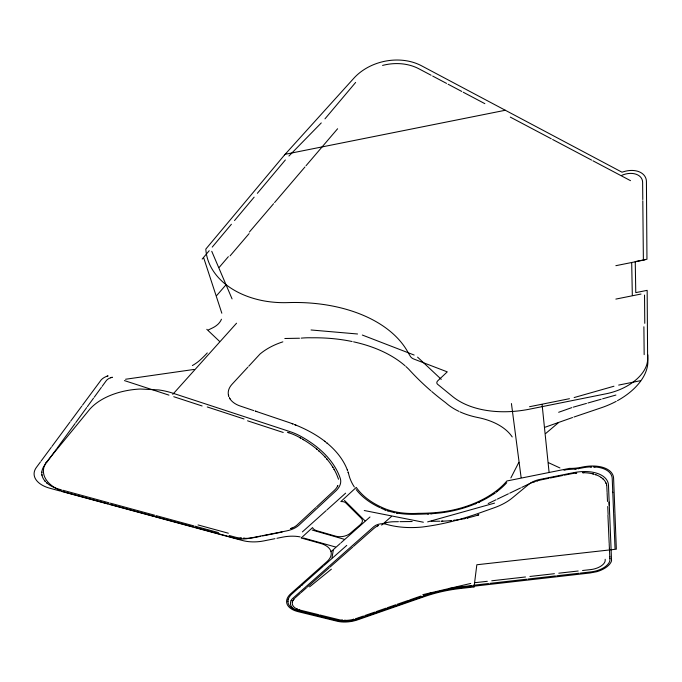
<?xml version="1.0" encoding="UTF-8"?>
<svg xmlns="http://www.w3.org/2000/svg" width="682" height="682" viewBox="0 0 682 682"><rect width="100%" height="100%" fill="white"/><g stroke="black" fill="none" stroke-linecap="round" stroke-linejoin="round"><path stroke-width="1.02" d="M41.798 472.114L41.764 473.197A32.105 18.516 -1.2 0 1 44.313 465.763L45.933 463.547M474.058 586.997L476.837 564.756L616.34 549.189L613.595 478.287A30.63 16.803 -14.6 0 0 582.454 467.042L580.825 467.375A31.202 17.698 -14.9 0 1 569.479 468.381L506.862 480.989A75.105 43.239 -11.2 0 1 437.571 512.429A127.219 75.318 -11.5 0 1 418.185 513.333A60.374 34.552 -10.7 0 1 382.082 507.476A110.407 64.347 -11.8 0 1 356.268 487.408L340.855 501.568A6.01 3.393 -8.5 0 1 345.791 502.898L361.264 518.277A10.614 5.882 -8.8 0 1 360.326 524.637L350.139 533.384A10.554 5.806 -8.5 0 1 335.697 536.188L316.883 530.758A10.665 5.908 -8 0 1 312.544 527.57L301.188 537.996A25.43 13.759 -7.2 0 1 302.1 538.234L320.779 543.469A25.183 13.546 -7.7 0 1 326.849 561.721L290.967 593.536A26.3 13.529 -7.9 0 0 298.247 611.694L337.104 621.217A20.963 10.614 -8.8 0 0 357.581 619.853L424.724 596.503A81.022 39.539 -10.9 0 1 459.668 588.592L473.964 586.963M292.365 602.453L292.459 601.754A18.09 9.284 -7.9 0 0 297.684 609.341L296.832 608.907M332.023 557.782L333.242 550.365M288.298 599.026L288.102 599.845A24.97 12.847 -7.9 0 1 292.075 593.817L300.609 586.264L299.739 587.032M337.394 486.581L337.871 485.584A25.916 14.944 -7.7 0 1 334.189 490.511L316.61 506.862M291.009 600.731L291.427 599.955A17.297 8.883 -7.8 0 1 292.271 598.813L373.907 526.564A8.619 4.731 -9.5 0 1 385.876 524.16A67.936 38.516 -10.7 0 0 422.218 527.033A148.437 87.927 -10.8 0 0 460.674 519.096L467.179 517.118A355.365 234.574 -9.2 0 0 475.704 514.339L494.459 507.672A43.631 24.526 -12.1 0 0 512.804 497.528L528.703 484.382A15.942 8.815 -13.6 0 1 539.505 479.523L573.332 472.711A34.39 18.781 -14.3 0 1 608.48 485.243L611.549 560.604A16.462 8.329 -14.1 0 1 611.183 561.763L610.799 562.548A19.096 9.667 -14.1 0 1 596.895 571.678L589.973 572.991L458.227 587.986A81.806 39.931 -10.9 0 0 426.276 595.122L381.315 610.748M510.861 477.946L518.849 462.336M293.192 600.313L292.731 601.004A18.09 9.284 -7.9 0 1 294.274 598.677L293.806 599.367M46.572 462.669L56.615 448.875M57.262 447.98L75.08 423.522M75.753 422.593L86.691 407.58M87.373 406.625L93.519 398.186M94.227 397.231L101.396 387.376M102.104 386.396L106.213 380.761A10.239 6.411 -1.2 0 1 112.36 377.265L110.493 377.734M40.409 461.995L36.385 467.434A28.184 16.215 -1 0 0 49.846 488.235L60.331 491.083M41.065 461.117L51.269 447.332M51.934 446.437L70.024 421.996M70.715 421.075L81.823 406.071M82.522 405.125L100.118 381.357A15.004 9.378 -1.2 0 1 108.097 375.867L106.392 376.549M202.17 259.083L209.221 250.686M212.23 247.097L231.403 224.259M234.514 220.55L254.147 197.149M257.361 193.321L285.374 159.946M324.982 118.839L355.637 82.437M219.28 267.284L228.351 256.671M249.373 232.05L273.559 203.739M274.582 202.545L304.973 166.962M306.039 165.717L337.607 128.753M230.081 255.861L249.075 233.636M216.68 295.553L225.572 285.306M172.751 394.384L236.552 323.208M247.856 367.172L232.05 384.256A25.788 16.18 -5.7 0 0 228.768 396.344L228.427 395.185M248.742 366.217L260.021 354.026A56.018 35.634 -7.2 0 1 282.851 341.853M288.921 156.033L321.273 122.922M315.8 507.621L296.696 525.345A18.141 10.119 -7 0 1 290.788 528.618M302.39 531.9L326.09 510.665M326.925 509.923L345.629 493.163M302.211 584.832L301.35 585.599L323.319 566.145M331.017 551.695L340.182 543.528M340.974 542.821L369.985 516.982M324.086 565.463L346.754 545.387M294.931 598.012L300.327 593.246M301.069 592.59L306.516 587.782M307.267 587.125L329.261 567.748M330.037 567.066L352.73 547.075M353.523 546.367L373.693 528.601A20.579 11.227 -9.7 0 1 378.57 525.379L377.461 525.975M381.639 525.114L391.57 516.385M545.609 433.573L558.336 422.78M309.56 586.87L331.375 569.197M497.408 491.228L496.3 492.08A76.572 44.083 -11.2 0 0 506.76 482.711M493.811 493.819L495.021 493.018M488.201 503.538L496.087 499.744M497.4 499.105L508.388 493.819M509.718 493.18L520.511 487.988M521.73 487.4L528.405 484.194A32.966 18.056 -13.6 0 1 535.157 481.483L533.836 481.935M208.496 329.875L212.469 327.965A21.935 14.62 -3.2 0 0 221.462 319.219M478.099 502.66L479.54 502.037M475.294 503.768L476.769 503.188A76.572 44.083 -11.2 0 1 437.477 513.222A128.727 76.214 -11.5 0 1 430.495 513.768L432.107 513.657M290.72 528.593L292.177 528.021M423.565 595.744L431.553 592.624M558.66 412.286L571.797 407.623M545.157 427.205L572.556 417.512M355.501 618.787L363.455 616.025M364.793 615.565L374.657 612.129M376.004 611.66L385.952 608.199M387.171 607.773L395.833 604.755M397.095 604.32L408.382 600.39M409.643 599.955L420.982 596.008M363.242 617.031L351.392 620.68A19.906 10.085 -8.7 0 1 344.367 621.285L336.772 620.262L295.647 609.802M366.464 615.914L376.788 612.317M384.435 609.802L357.479 619.179L358.843 618.719M385.68 609.367L422.422 596.588M573.963 417.026L601.26 407.776A63.545 38.456 -16 0 0 616.213 401.34M388.919 608.242L390.292 607.773M386.293 609.128L387.674 608.676M477.528 515.2L478.849 514.808A86.341 49.488 -11.5 0 1 466.778 518.115L468.125 517.8M354.657 620.066L356.055 619.657A19.659 9.957 -8.8 0 1 343.063 621.345L344.478 621.404M537.885 480.657L536.529 481.049A32.966 18.056 -13.6 0 1 542.062 479.659L548.984 478.261M574.15 397.555L613.962 386.225M573.238 407.171L586.46 403.412M587.918 402.994L601.166 399.234M602.624 398.817L615.906 395.048M427.657 521.883L494.544 503.111M386.106 522.702L384.75 523.034A20.579 11.227 -9.7 0 1 394.008 521.739L398.424 521.687M422.823 594.661L470.742 583.442M280.421 532.42L282.033 532.062A27.058 15.132 -6.8 0 1 280.643 532.361L262.647 535.916M464.075 518.712L465.431 518.422L464.144 518.695A60.323 34.083 -11.5 0 1 454.28 520.298L453.888 520.34M352.696 619.512L353.941 619.239A17.715 8.968 -8.8 0 1 344.222 620.373L345.476 620.339M615.863 265.682L645.027 259.833M615.855 299.091L641.029 294.044M618.676 385.083L640.21 380.761M529.539 406.719L569.461 398.697M550.374 477.988L562.863 475.473M564.253 475.192L570.732 473.888A35.276 19.249 -14.2 0 1 576.767 472.976L575.378 473.146M285.136 154.303L505.294 110.262M274.957 538.678L263.781 540.911A29.19 16.215 -6.4 0 1 242.332 540.476L228.01 536.589M276.909 538.294L282.723 537.126A26.828 14.518 -7.2 0 1 300.123 536.879M260.686 536.299L254.812 537.459A27.118 15.106 -6.2 0 1 243.218 538.32L244.872 538.294M579.478 468.432L577.85 468.704A32.659 18.516 -14.9 0 0 580.876 468.176L582.513 467.852A29.232 16.036 -14.6 0 1 591.874 466.855L590.305 466.897M125.556 379.252L194.174 369.422M475.226 582.667L487.315 581.294M491.756 580.791L525.49 576.972M529.905 576.469L554.415 573.698M473.342 585.258L488.568 583.528M489.829 583.383L526.64 579.206M527.902 579.061L555.48 575.932M556.734 575.787L579.188 573.238M580.433 573.102L591.124 571.883A17.024 8.619 -14.1 0 0 609.947 559.487L609.87 557.893L609.904 558.669M472.055 585.514L454.425 587.603M558.797 573.195L578.183 571.005M582.547 570.51L590.919 569.564A12.924 6.547 -14 0 0 605.207 560.135L605.173 559.274M454.476 520.272L453.504 520.383M449.131 588.455L471.859 586.136M574.849 469.02L576.452 468.884L563.784 469.889L565.387 469.77M450.367 520.664L451.723 520.562A87.765 50.323 -11.6 0 1 441.459 521.193L442.806 521.142M427.503 513.93L429.106 513.844A384.367 259.492 -14 0 1 417.938 514.237A67.1 38.507 -10.8 0 1 396.259 512.924L397.708 513.179M284.829 338.502L299.483 338.229M399.933 521.662L412.167 521.525M431.135 521.304L440.043 521.218M583.894 472.703L582.581 472.686A35.276 19.249 -14.2 0 1 593.749 474.092L592.649 473.802M595.122 466.965L593.613 466.88A29.232 16.036 -14.6 0 1 612.223 478.568L612.717 490.955M311.043 329.977L357.547 333.992M240.158 538.081L241.76 538.226A27.118 15.106 -6.2 0 1 234.838 537.041L229.143 535.489M341.776 620.185L342.952 620.305A17.715 8.968 -8.8 0 1 338.937 619.682L319.773 614.968M340.454 621.089L341.81 621.251A19.659 9.957 -8.8 0 1 337.837 620.603L318.682 615.897M364.256 510.511L423.36 522.224M393.599 512.395L395.023 512.685A61.823 35.387 -10.7 0 1 386.89 510.503L388.177 510.929M318.707 614.704L300.242 610.16A18.09 9.284 -7.9 0 1 298.665 609.699L299.705 610.006M317.616 615.641L298.972 611.063A24.97 12.847 -7.9 0 1 297.548 610.671M61.406 489.864L59.59 489.369A32.105 18.516 -1.2 0 1 46.206 482.379L47.211 483.265M62.821 490.247L109.009 502.813M110.365 503.18L154.746 515.251M156.05 515.609L193.876 525.899M195.137 526.24L218.436 532.574M61.747 491.466L107.918 503.998M109.273 504.365L153.638 516.402M154.942 516.76L192.759 527.024M194.02 527.365L226.782 536.257M198.053 524.944L228.351 533.213M303.473 537.996L335.544 546.998M297.574 610.654L298.793 611.004M312.16 530.033L344.214 539.274M256.747 411.587L255.17 411.076L287.847 422.115A147.176 83.818 -4.9 0 1 293.303 424.085L291.836 423.531M287.403 432.294L288.921 432.789M207.243 406.958L244.02 418.978M124.414 380.59L168.974 395.142M173.765 396.711L202.102 405.969M247.557 420.811L283.226 432.465M595.906 474.774L594.883 474.425A35.276 19.249 -14.2 0 1 601.891 477.937L601.081 477.451M253.823 410.624L240.217 406.029A25.788 16.18 -5.7 0 1 229.357 397.742L230.022 398.825M384.554 509.659L385.799 510.127A61.823 35.387 -10.7 0 1 381.085 508.15L380.795 508.03M295.417 609.913L296.534 610.347A24.97 12.847 -7.9 0 1 287.966 600.637L287.983 601.439M362.321 335.041L414.162 355.049M295.988 425.15L294.556 424.571A147.176 83.818 -4.9 0 1 325.706 442.004L324.692 441.211M548.558 462.711L559.939 467.954M431.118 75.25L418.859 68.771A44.074 34.33 -12.3 0 0 382.559 65.429M432.669 76.069L446.548 83.409M448.083 84.218L461.748 91.448M463.257 92.241L484.851 103.655M510.298 117.108L551.261 138.77M552.633 139.495L591.618 160.108M592.931 160.799L630.5 180.662M299.995 437.699L301.231 438.39A154.089 87.091 -4.5 0 0 298.588 436.923A61.133 35.924 -6.1 0 0 288.725 432.729M303.49 439.728L302.297 439.012A154.089 87.091 -4.5 0 1 317.624 449.822L316.644 449.02M327.582 443.556L326.618 442.737A147.176 83.818 -4.9 0 1 347.624 470.733L347.266 469.779M319.432 451.407L318.503 450.589A154.089 87.091 -4.5 0 1 325.774 457.775L324.99 456.914M417.58 357.138L441.271 379.345M206.808 329.304L219.459 341.298M344.47 500.4L364.955 520.784M603.135 479.114L602.581 478.5A35.276 19.249 -14.2 0 1 606.238 483.674L605.872 482.984M327.249 459.523L326.525 458.636A154.089 87.091 -4.5 0 1 333.166 467.733L332.603 466.82M44.645 480.614L45.43 481.577A32.105 18.516 -1.2 0 1 41.824 474.22L41.969 475.294M334.265 469.651L333.745 468.722A154.089 87.091 -4.5 0 1 336.985 475.218L338.528 479.241M211.752 251.3L232.068 298.895M348.34 472.831L348.025 471.867A147.176 83.818 -4.9 0 1 348.604 473.7A111.891 65.216 -11.8 0 0 354.342 486.999M203.765 258.043L221.829 313.217M606.639 485.192L606.477 484.45A35.276 19.249 -14.2 0 1 606.827 486.718L607.074 492.097M511.432 403.556L521.116 477.571M542.105 404.656L549.044 471.953M609.197 543.972L609.444 549.155L609.41 548.371M607.108 492.856L607.5 501.483M607.73 506.496L608.097 514.441M609.512 550.63L609.478 549.845L609.836 557.22L609.802 556.452M607.918 515.2L608.48 527.817M608.514 528.533L608.838 535.873M608.864 536.563L609.162 543.273M612.786 492.609L612.751 491.722L613.621 513.324M613.647 514.058L614.158 526.726M614.184 527.433L614.473 534.739M614.508 535.438L614.797 542.65M614.823 543.349L615.028 548.533M609.094 502.071L609.222 505.584M631.702 263.073L632.316 295.255M644.524 295.059L644.78 323.328M642.794 199.528L642.623 182.333A16.351 11.236 -20.9 0 0 621.865 175.291M642.802 200.781L643.373 259.595M643.893 326.763L644.166 354.64M647.857 354.879L647.9 361.204A63.545 38.456 -16 0 1 617.483 400.649M460.018 411.877A88.106 54.756 -14.2 0 0 477.835 417.52A77.032 44.611 -11.2 0 1 512.216 436.94M458.935 411.374A88.106 54.756 -14.2 0 1 445.61 402.636A577.287 370.13 -29 0 1 431.74 391.519M430.896 390.795A577.287 370.13 -29 0 1 408.85 369.32A127.73 78.14 -7.2 0 0 405.926 366.549M352.108 341.529A127.73 78.14 -7.2 0 0 311.802 337.795A56.018 35.634 -7.2 0 0 301.154 338.136M353.608 341.844A127.73 78.14 -7.2 0 1 405.065 365.782M192.358 365.561A47.8 31.074 -2.2 0 0 200.346 359.832A156.979 104.014 1.4 0 0 207.285 352.909M495.013 493.009A76.572 44.083 -11.2 0 1 478.091 502.6M379.789 507.561A111.891 65.216 -11.8 0 1 356.217 489.625M295.621 609.819A19.778 10.153 -7.9 0 1 291.086 600.731M45.737 462.967L44.287 466.036A42.753 24.748 -1.5 0 0 64.909 492.14L236.296 538.558A20.23 11.219 -6.1 0 0 248.93 538.354L286.329 530.971A20.213 11.279 -7 0 0 299.091 525.072L335.774 490.997A27.885 16.078 -7.7 0 0 340.122 477.963A156.152 88.268 -4.5 0 0 300.063 435.926A63.17 37.126 -6.1 0 0 289.867 431.587L172.572 393.105A58.499 35.455 -2.5 0 0 158.88 389.942L140.27 389.021A59.939 36.299 -2.5 0 0 89.76 409.243L45.737 462.967M284.599 154.882L205.811 249.092A86.103 60.911 -6.5 0 0 264.147 300.933A84.585 59.794 -6.4 0 0 288.009 302.603A134.857 84.628 -6.5 0 1 408.143 352.62L410.342 356.319A10.81 6.922 -11.2 0 0 413.906 359.073L447.273 371.869L437.801 380.761A4.731 2.941 -11.7 0 0 437.614 384.29L452.55 396.481A87.006 54.355 -14.4 0 0 529.795 409.123L606.272 393.744A43.708 26.419 -16.6 0 0 647.627 358.937L647.158 290.344L635.769 292.629L635.249 261.59L646.954 259.245L646.425 181.565A20.29 13.938 -20.9 0 0 623.723 171.668L621.984 172.196L421.519 65.779A48.678 37.911 -12.3 0 0 353.847 78.234L284.599 154.882"/></g></svg>
